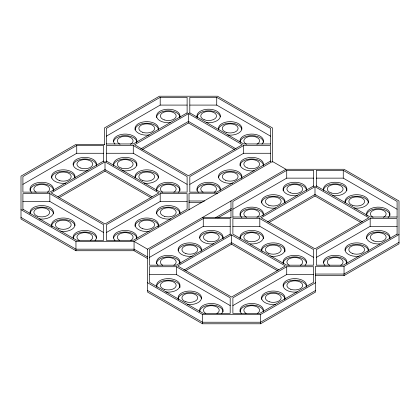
<?xml version="1.0" encoding="UTF-8"?>
<svg xmlns="http://www.w3.org/2000/svg" width="420" height="420" viewBox="0 0 420 420"><rect width="100%" height="100%" fill="white"/><g stroke="black" fill="none" stroke-linecap="round" stroke-linejoin="round"><path stroke-width="0.63" d="M103.667 161.69L103.667 145.499L76.745 145.499L22.906 176.584L22.906 192.124L49.823 192.124L103.667 161.044M187.115 113.51L187.115 97.319L160.198 97.319L106.355 128.405L106.355 144.59M22.906 184.354L76.745 153.269L103.667 153.269M106.355 136.174L160.198 105.089L187.115 105.089M187.115 112.859L133.276 143.945L106.355 143.945M105.011 161.821L51.172 192.906L105.011 223.986L158.849 192.906L105.011 161.821L105.011 171.145L150.916 197.647M188.465 113.636L134.621 144.722L188.465 175.807L242.303 144.722L188.465 113.636L188.465 122.966L141.992 149.793M57.971 196.749L105.011 169.591L152.05 196.749M140.858 148.895L188.465 121.406L236.072 148.895M59.105 197.647L105.011 171.145M160.198 193.683L106.355 224.763L106.355 240.308L133.276 240.308L187.115 209.223L187.115 193.683L160.198 193.683L160.198 201.453L106.355 232.538M270.569 161.69L270.569 145.499L243.653 145.499L189.809 176.584L189.809 192.124L216.731 192.124L270.569 161.044M189.809 184.354L243.653 153.269L270.569 153.269M21 209.68L75.957 241.406L134.064 241.406L147.525 249.175L285.936 169.271L344.043 169.271L399 200.996L399 243.873L344.043 275.599L315.546 275.599M230.191 234.738L230.191 218.547L203.27 218.547L149.431 249.632L149.431 265.178L176.347 265.178L230.191 234.092M313.645 186.559L313.645 170.368L286.724 170.368L232.885 201.453L232.885 217.644M215.334 217.802L231.478 208.478M149.431 257.402L203.27 226.317L230.191 226.317M217.865 217.891L231.478 210.032M232.885 209.223L286.724 178.138L313.645 178.138M313.645 185.908L259.802 216.993L232.885 216.993M231.536 234.869L177.697 265.954L231.536 297.034L285.38 265.954L231.536 234.869L231.536 244.193L185.63 270.695M314.99 186.685L261.151 217.77L314.99 248.855L368.828 217.77L314.99 186.685L314.99 196.014L269.084 222.516M183.928 270.123L231.536 242.639L278.576 269.798M267.382 221.944L314.99 194.46L362.596 221.944M286.724 266.732L232.885 297.812L232.885 313.357L259.802 313.357L313.645 282.272L313.645 266.732L286.724 266.732L286.724 274.502L232.885 305.587M397.094 234.738L397.094 218.547L370.178 218.547L316.334 249.632L316.334 265.178L343.256 265.178L397.094 234.092M316.334 257.402L370.178 226.317L397.094 226.317M147.525 282.728L202.482 314.454L260.589 314.454L315.546 282.728M147.525 249.175L147.525 292.052L202.482 323.783L260.589 323.783L315.546 292.052L315.546 266.275L344.043 266.275L399 234.544M315.546 290.498L260.589 322.229L202.482 322.229L147.525 290.498M399 242.319L344.043 274.045L315.546 274.045M270.569 144.59L270.569 128.405L216.731 97.319L189.809 97.319L189.809 113.51M189.809 105.089L216.731 105.089L270.569 136.174M270.569 143.945L243.653 143.945L189.809 112.859M104.454 144.401L75.957 144.401L21 176.127L21 219.004L75.957 250.73L134.064 250.73L147.525 258.505M106.355 161.044L160.198 192.124L187.115 192.124L187.115 176.584L133.276 145.499L106.355 145.499L106.355 161.69M106.355 153.269L133.276 153.269L187.115 184.354M397.094 217.644L397.094 201.453L343.256 170.368L316.334 170.368L316.334 186.559M316.334 178.138L343.256 178.138L397.094 209.223M217.518 193.226L189.021 193.226L189.021 209.858M22.906 209.223L76.745 240.308L103.667 240.308L103.667 224.763L49.823 193.683L22.906 193.683L22.906 209.869M189.021 200.996L204.566 200.996M22.906 201.453L49.823 201.453L103.667 232.538M160.198 201.453L187.115 201.453M189.021 202.55L201.973 202.55M397.094 216.993L370.178 216.993L316.334 185.908M202.482 217.45L230.979 217.45M259.802 218.547L232.885 218.547L232.885 234.092L286.724 265.178L313.645 265.178L313.645 249.632L259.802 218.547L259.802 226.317L313.645 257.402M232.885 226.317L259.802 226.317M176.347 266.732L149.431 266.732L149.431 282.272L203.27 313.357L230.191 313.357L230.191 297.812L176.347 266.732L176.347 274.502L230.191 305.587M149.431 274.502L176.347 274.502M286.724 274.502L313.645 274.502M285.936 169.271L272.475 161.495L134.064 241.406L134.064 250.73M188.465 122.966L234.371 149.468M314.99 196.014L360.895 222.516M231.536 244.193L277.442 270.695M147.525 256.951L134.064 249.175L75.957 249.175L21 217.45M370.178 218.547L370.178 226.317M344.043 266.275L344.043 275.599M343.256 170.368L343.256 178.138M286.724 170.368L286.724 178.138M272.475 162.172L272.475 127.948L217.518 96.217L159.411 96.217L104.454 127.948L104.454 144.869M260.589 314.454L260.589 323.783M243.653 145.499L243.653 153.269M230.979 200.996L230.979 217.917M216.731 97.319L216.731 105.089M203.27 218.547L203.27 226.317M202.482 314.454L202.482 323.783M160.198 97.319L160.198 105.089M133.276 145.499L133.276 153.269M76.745 145.499L76.745 153.269M75.957 241.406L75.957 250.73M49.823 193.683L49.823 201.453M345.277 202.886A11.708 6.757 0 0 1 355.882 194.712A11.708 6.757 0 0 1 368.393 201.936A11.708 6.757 0 0 1 354.228 208.058M323.741 190.454A11.708 6.757 0 0 1 334.346 182.275A11.708 6.757 0 0 1 346.857 189.499A11.708 6.757 0 0 1 332.693 195.62M367.017 215.791A11.708 6.757 0 0 1 379.916 207.197A11.708 6.757 0 0 1 388.101 217.539M262.033 251.538A11.708 6.757 0 0 1 271.871 242.923A11.708 6.757 0 0 1 284.954 249.953A11.708 6.757 0 0 1 270.774 256.237M240.287 238.634A11.708 6.757 0 0 1 250.614 230.47A11.708 6.757 0 0 1 263.429 237.358A11.708 6.757 0 0 1 250.063 243.889M283.358 263.503A11.708 6.757 0 0 1 296.504 255.381A11.708 6.757 0 0 1 305.036 265.346M178.369 299.25A11.708 6.757 0 0 1 188.942 291.076A11.708 6.757 0 0 1 201.49 298.263A11.708 6.757 0 0 1 187.409 304.432M157.043 287.285A11.708 6.757 0 0 1 166.882 278.67A11.708 6.757 0 0 1 179.965 285.7A11.708 6.757 0 0 1 165.784 291.984M199.904 311.687A11.708 6.757 0 0 1 213.05 303.56A11.708 6.757 0 0 1 221.582 313.53M52.054 226.669A11.708 6.757 0 0 1 61.892 218.053A11.708 6.757 0 0 1 74.975 225.089A11.708 6.757 0 0 1 60.795 231.368M30.308 213.77A11.708 6.757 0 0 1 40.913 205.59A11.708 6.757 0 0 1 53.424 212.814A11.708 6.757 0 0 1 39.26 218.935M73.379 238.634A11.708 6.757 0 0 1 86.525 230.512A11.708 6.757 0 0 1 95.056 240.476M135.298 178.022A11.708 6.757 0 0 1 145.903 169.843A11.708 6.757 0 0 1 158.413 177.067A11.708 6.757 0 0 1 144.249 183.188M113.762 165.585A11.708 6.757 0 0 1 124.645 157.4A11.708 6.757 0 0 1 136.826 164.955A11.708 6.757 0 0 1 121.905 170.636M156.833 190.454A11.708 6.757 0 0 1 169.979 182.333A11.708 6.757 0 0 1 178.511 192.297M218.752 129.838A11.708 6.757 0 0 1 229.357 121.664A11.708 6.757 0 0 1 241.868 128.888A11.708 6.757 0 0 1 227.703 135.009M79.233 240.424A7.901 4.562 0 0 1 79.233 233.972A7.901 4.562 0 0 1 90.405 233.972A7.901 4.562 0 0 1 90.405 240.424M36.162 192.245A7.901 4.562 0 0 1 36.162 185.792A7.901 4.562 0 0 1 47.334 185.792A7.901 4.562 0 0 1 47.334 192.245M119.616 240.424A7.901 4.562 0 0 1 119.616 233.972A7.901 4.562 0 0 1 130.788 233.972A7.901 4.562 0 0 1 130.788 240.424M162.687 192.245A7.901 4.562 0 0 1 162.687 185.792A7.901 4.562 0 0 1 173.859 185.792A7.901 4.562 0 0 1 173.859 192.245M203.07 192.245A7.901 4.562 0 0 1 203.07 185.792A7.901 4.562 0 0 1 214.242 185.792A7.901 4.562 0 0 1 214.242 192.245M120.026 144.286A7.901 4.562 0 0 1 119.485 137.692A7.901 4.562 0 0 1 130.919 137.692A7.901 4.562 0 0 1 130.373 144.286M246.556 144.286A7.901 4.562 0 0 1 246.01 137.692A7.901 4.562 0 0 1 257.444 137.692A7.901 4.562 0 0 1 256.898 144.286M373.081 217.334A7.901 4.562 0 0 1 372.535 210.74A7.901 4.562 0 0 1 383.969 210.74A7.901 4.562 0 0 1 383.423 217.334M329.595 265.293A7.901 4.562 0 0 1 329.595 258.841A7.901 4.562 0 0 1 340.767 258.841A7.901 4.562 0 0 1 340.767 265.293M246.556 217.334A7.901 4.562 0 0 1 246.01 210.74A7.901 4.562 0 0 1 257.444 210.74A7.901 4.562 0 0 1 256.898 217.334M289.212 265.293A7.901 4.562 0 0 1 289.212 258.841A7.901 4.562 0 0 1 300.384 258.841A7.901 4.562 0 0 1 300.384 265.293M162.687 265.293A7.901 4.562 0 0 1 162.687 258.841A7.901 4.562 0 0 1 173.859 258.841A7.901 4.562 0 0 1 173.859 265.293M246.141 313.472A7.901 4.562 0 0 1 246.141 307.025A7.901 4.562 0 0 1 257.313 307.025A7.901 4.562 0 0 1 257.313 313.472M205.758 313.472A7.901 4.562 0 0 1 205.758 307.025A7.901 4.562 0 0 1 216.93 307.025A7.901 4.562 0 0 1 216.93 313.472M197.216 117.406A11.708 6.757 0 0 1 207.821 109.226A11.708 6.757 0 0 1 220.332 116.45A11.708 6.757 0 0 1 206.167 122.572M240.287 142.275A11.708 6.757 0 0 1 253.433 134.148A11.708 6.757 0 0 1 261.965 144.118M149.226 135.009A11.708 6.757 0 0 1 135.061 128.888A11.708 6.757 0 0 1 147.572 121.664A11.708 6.757 0 0 1 158.177 129.838M170.762 122.572A11.708 6.757 0 0 1 156.597 116.45A11.708 6.757 0 0 1 169.108 109.226A11.708 6.757 0 0 1 179.713 117.406M114.965 144.118A11.708 6.757 0 0 1 123.911 134.117A11.708 6.757 0 0 1 136.432 142.742M198.418 192.297A11.708 6.757 0 0 1 206.95 182.333A11.708 6.757 0 0 1 220.096 190.454M254.126 170.767A11.708 6.757 0 0 1 240.046 164.598A11.708 6.757 0 0 1 252.593 157.411A11.708 6.757 0 0 1 263.167 165.585M232.68 183.188A11.708 6.757 0 0 1 218.495 176.904A11.708 6.757 0 0 1 231.578 169.874A11.708 6.757 0 0 1 241.421 178.49M114.965 240.476A11.708 6.757 0 0 1 123.448 230.517A11.708 6.757 0 0 1 136.657 238.586M170.762 218.935A11.708 6.757 0 0 1 156.597 212.814A11.708 6.757 0 0 1 169.108 205.59A11.708 6.757 0 0 1 179.713 213.77M149.226 231.368A11.708 6.757 0 0 1 135.046 225.089A11.708 6.757 0 0 1 148.129 218.053A11.708 6.757 0 0 1 157.967 226.669M31.511 192.297A11.708 6.757 0 0 1 40.042 182.333A11.708 6.757 0 0 1 53.188 190.454M88.116 170.636A11.708 6.757 0 0 1 73.195 164.955A11.708 6.757 0 0 1 85.376 157.4A11.708 6.757 0 0 1 96.259 165.585M65.772 183.188A11.708 6.757 0 0 1 51.608 177.067A11.708 6.757 0 0 1 64.118 169.843A11.708 6.757 0 0 1 74.723 178.022M158.035 265.346A11.708 6.757 0 0 1 166.567 255.381A11.708 6.757 0 0 1 179.713 263.503M213.743 243.815A11.708 6.757 0 0 1 199.663 237.647A11.708 6.757 0 0 1 212.21 230.459A11.708 6.757 0 0 1 222.784 238.634M192.297 256.237A11.708 6.757 0 0 1 178.117 249.953A11.708 6.757 0 0 1 191.2 242.923A11.708 6.757 0 0 1 201.043 251.538M241.49 313.53A11.708 6.757 0 0 1 250.021 303.56A11.708 6.757 0 0 1 263.167 311.687M297.286 291.984A11.708 6.757 0 0 1 283.106 285.7A11.708 6.757 0 0 1 296.189 278.67A11.708 6.757 0 0 1 306.033 287.285M275.751 304.416A11.708 6.757 0 0 1 261.587 298.294A11.708 6.757 0 0 1 274.097 291.07A11.708 6.757 0 0 1 284.702 299.25M324.944 265.346A11.708 6.757 0 0 1 333.475 255.381A11.708 6.757 0 0 1 346.621 263.503M379.916 243.889A11.708 6.757 0 0 1 366.55 237.358A11.708 6.757 0 0 1 379.365 230.47A11.708 6.757 0 0 1 389.692 238.634M359.205 256.237A11.708 6.757 0 0 1 345.025 249.953A11.708 6.757 0 0 1 358.108 242.923A11.708 6.757 0 0 1 367.946 251.538M241.878 217.539A11.708 6.757 0 0 1 250.063 207.197A11.708 6.757 0 0 1 262.957 215.791M297.286 195.62A11.708 6.757 0 0 1 283.122 189.499A11.708 6.757 0 0 1 295.633 182.275A11.708 6.757 0 0 1 306.238 190.454M275.751 208.058A11.708 6.757 0 0 1 261.587 201.936A11.708 6.757 0 0 1 274.097 194.712A11.708 6.757 0 0 1 284.702 202.886M261.555 203.007A11.708 6.757 0 0 1 273.262 196.245A11.708 6.757 0 0 1 284.97 203.007M283.091 190.57A11.708 6.757 0 0 1 294.194 183.823A11.708 6.757 0 0 1 306.443 189.877M240.02 215.439A11.708 6.757 0 0 1 251.123 208.688A11.708 6.757 0 0 1 263.372 214.741M345.072 250.488A11.708 6.757 0 0 1 356.717 244.429A11.708 6.757 0 0 1 368.361 250.488M366.544 238.754A11.708 6.757 0 0 1 378.252 231.992A11.708 6.757 0 0 1 389.959 238.754M323.536 262.925A11.708 6.757 0 0 1 335.785 256.872A11.708 6.757 0 0 1 346.889 263.623M261.555 299.371A11.708 6.757 0 0 1 273.262 292.609A11.708 6.757 0 0 1 284.97 299.371M283.154 286.235A11.708 6.757 0 0 1 294.798 280.177A11.708 6.757 0 0 1 306.443 286.235M240.02 311.803A11.708 6.757 0 0 1 251.727 305.046A11.708 6.757 0 0 1 263.435 311.803M178.164 250.488A11.708 6.757 0 0 1 189.809 244.429A11.708 6.757 0 0 1 201.453 250.488M199.7 238.056A11.708 6.757 0 0 1 211.953 232.003A11.708 6.757 0 0 1 223.052 238.754M156.566 263.623A11.708 6.757 0 0 1 168.273 256.861A11.708 6.757 0 0 1 179.981 263.623M199.7 311.105A11.708 6.757 0 0 1 211.953 305.051A11.708 6.757 0 0 1 223.052 311.803M156.629 286.235A11.708 6.757 0 0 1 169.481 280.214A11.708 6.757 0 0 1 179.917 287.632M178.101 299.371A11.708 6.757 0 0 1 189.205 292.619A11.708 6.757 0 0 1 201.453 298.673M283.091 263.623A11.708 6.757 0 0 1 294.194 256.872A11.708 6.757 0 0 1 306.443 262.925M240.02 238.754A11.708 6.757 0 0 1 251.727 231.992A11.708 6.757 0 0 1 263.435 238.754M261.618 250.488A11.708 6.757 0 0 1 274.47 244.466A11.708 6.757 0 0 1 284.907 251.885M366.608 214.741A11.708 6.757 0 0 1 378.856 208.688A11.708 6.757 0 0 1 389.959 215.439M323.536 189.877A11.708 6.757 0 0 1 335.785 183.823A11.708 6.757 0 0 1 346.889 190.57M345.072 202.309A11.708 6.757 0 0 1 357.32 196.256A11.708 6.757 0 0 1 368.424 203.007M51.576 178.138A11.708 6.757 0 0 1 62.68 171.386A11.708 6.757 0 0 1 74.928 177.44M73.174 165.008A11.708 6.757 0 0 1 84.819 158.944A11.708 6.757 0 0 1 96.464 165.008M30.041 190.57A11.708 6.757 0 0 1 41.748 183.813A11.708 6.757 0 0 1 53.456 190.57M135.03 226.317A11.708 6.757 0 0 1 146.738 219.56A11.708 6.757 0 0 1 158.445 226.317M156.566 213.885A11.708 6.757 0 0 1 168.273 207.128A11.708 6.757 0 0 1 179.981 213.885M113.558 238.056A11.708 6.757 0 0 1 125.202 231.992A11.708 6.757 0 0 1 136.847 238.056M218.547 177.44A11.708 6.757 0 0 1 230.191 171.381A11.708 6.757 0 0 1 241.836 177.44M240.02 165.706A11.708 6.757 0 0 1 251.727 158.944A11.708 6.757 0 0 1 263.435 165.706M196.948 190.57A11.708 6.757 0 0 1 208.047 183.823A11.708 6.757 0 0 1 220.3 189.877M113.558 141.692A11.708 6.757 0 0 1 125.202 135.634A11.708 6.757 0 0 1 136.847 141.692M156.566 117.521A11.708 6.757 0 0 1 168.273 110.764A11.708 6.757 0 0 1 179.981 117.521M135.03 129.959A11.708 6.757 0 0 1 146.738 123.197A11.708 6.757 0 0 1 158.445 129.959M218.547 129.26A11.708 6.757 0 0 1 230.191 123.197A11.708 6.757 0 0 1 241.836 129.26M196.948 117.521A11.708 6.757 0 0 1 208.047 110.775A11.708 6.757 0 0 1 220.3 116.823M240.083 141.692A11.708 6.757 0 0 1 252.331 135.639A11.708 6.757 0 0 1 263.435 142.391M156.566 190.57A11.708 6.757 0 0 1 168.273 183.813A11.708 6.757 0 0 1 179.981 190.57M113.558 165.008A11.708 6.757 0 0 1 125.806 158.954A11.708 6.757 0 0 1 136.909 165.706M135.093 177.44A11.708 6.757 0 0 1 147.341 171.386A11.708 6.757 0 0 1 158.445 178.138M73.174 238.056A11.708 6.757 0 0 1 84.819 231.992A11.708 6.757 0 0 1 96.464 238.056M30.041 213.885A11.708 6.757 0 0 1 41.748 207.128A11.708 6.757 0 0 1 53.456 213.885M51.576 226.317A11.708 6.757 0 0 1 62.68 219.571A11.708 6.757 0 0 1 74.928 225.624M37.8 216.279A7.901 4.562 0 0 0 49.649 212.331A7.901 4.562 0 0 0 37.8 208.383A7.901 4.562 0 0 0 37.8 216.279M58.858 228.543A7.901 4.562 0 0 0 71.164 225.089A7.901 4.562 0 0 0 59.834 220.663A7.901 4.562 0 0 0 58.858 228.543M59.336 180.532A7.901 4.562 0 0 0 71.185 176.584A7.901 4.562 0 0 0 59.336 172.636A7.901 4.562 0 0 0 59.336 180.532M80.871 168.1A7.901 4.562 0 0 0 92.72 164.152A7.901 4.562 0 0 0 80.871 160.198A7.901 4.562 0 0 0 80.871 168.1M164.325 216.279A7.901 4.562 0 0 0 176.174 212.331A7.901 4.562 0 0 0 164.325 208.383A7.901 4.562 0 0 0 164.325 216.279M142.79 228.716A7.901 4.562 0 0 0 154.639 224.763A7.901 4.562 0 0 0 142.79 220.815A7.901 4.562 0 0 0 142.79 228.716M142.79 180.532A7.901 4.562 0 0 0 154.639 176.584A7.901 4.562 0 0 0 142.79 172.636A7.901 4.562 0 0 0 142.79 180.532M121.249 168.1A7.901 4.562 0 0 0 133.103 164.152A7.901 4.562 0 0 0 121.249 160.198A7.901 4.562 0 0 0 121.249 168.1M247.301 167.927A7.901 4.562 0 0 0 259.607 164.477A7.901 4.562 0 0 0 248.273 160.046A7.901 4.562 0 0 0 247.301 167.927M225.761 180.364A7.901 4.562 0 0 0 238.072 176.909A7.901 4.562 0 0 0 226.737 172.484A7.901 4.562 0 0 0 225.761 180.364M142.79 132.352A7.901 4.562 0 0 0 154.639 128.405A7.901 4.562 0 0 0 142.79 124.451A7.901 4.562 0 0 0 142.79 132.352M164.325 119.921A7.901 4.562 0 0 0 176.174 115.967A7.901 4.562 0 0 0 164.325 112.019A7.901 4.562 0 0 0 164.325 119.921M226.238 132.352A7.901 4.562 0 0 0 238.088 128.405A7.901 4.562 0 0 0 226.238 124.451A7.901 4.562 0 0 0 226.238 132.352M204.225 119.747A7.901 4.562 0 0 0 216.531 116.293A7.901 4.562 0 0 0 205.202 111.867A7.901 4.562 0 0 0 204.225 119.747M352.769 205.401A7.901 4.562 0 0 0 364.618 201.453A7.901 4.562 0 0 0 352.769 197.5A7.901 4.562 0 0 0 352.769 205.401M331.228 192.969A7.901 4.562 0 0 0 343.077 189.016A7.901 4.562 0 0 0 331.228 185.068A7.901 4.562 0 0 0 331.228 192.969M373.826 240.975A7.901 4.562 0 0 0 386.132 237.526A7.901 4.562 0 0 0 374.803 233.095A7.901 4.562 0 0 0 373.826 240.975M352.286 253.412A7.901 4.562 0 0 0 364.597 249.958A7.901 4.562 0 0 0 353.262 245.532A7.901 4.562 0 0 0 352.286 253.412M268.837 205.228A7.901 4.562 0 0 0 281.143 201.779A7.901 4.562 0 0 0 269.813 197.347A7.901 4.562 0 0 0 268.837 205.228M290.372 192.796A7.901 4.562 0 0 0 302.678 189.341A7.901 4.562 0 0 0 291.349 184.916A7.901 4.562 0 0 0 290.372 192.796M268.837 253.412A7.901 4.562 0 0 0 281.143 249.958A7.901 4.562 0 0 0 269.813 245.532A7.901 4.562 0 0 0 268.837 253.412M247.301 240.975A7.901 4.562 0 0 0 259.607 237.526A7.901 4.562 0 0 0 248.273 233.095A7.901 4.562 0 0 0 247.301 240.975M185.861 253.58A7.901 4.562 0 0 0 197.71 249.632A7.901 4.562 0 0 0 185.861 245.684A7.901 4.562 0 0 0 185.861 253.58M207.396 241.148A7.901 4.562 0 0 0 219.245 237.2A7.901 4.562 0 0 0 207.396 233.247A7.901 4.562 0 0 0 207.396 241.148M290.85 289.333A7.901 4.562 0 0 0 302.699 285.38A7.901 4.562 0 0 0 290.85 281.431A7.901 4.562 0 0 0 290.85 289.333M269.315 301.765A7.901 4.562 0 0 0 281.164 297.817A7.901 4.562 0 0 0 269.315 293.864A7.901 4.562 0 0 0 269.315 301.765M164.325 289.333A7.901 4.562 0 0 0 176.174 285.38A7.901 4.562 0 0 0 164.325 281.431A7.901 4.562 0 0 0 164.325 289.333M185.861 301.765A7.901 4.562 0 0 0 197.71 297.817A7.901 4.562 0 0 0 185.861 293.864A7.901 4.562 0 0 0 185.861 301.765"/></g></svg>
